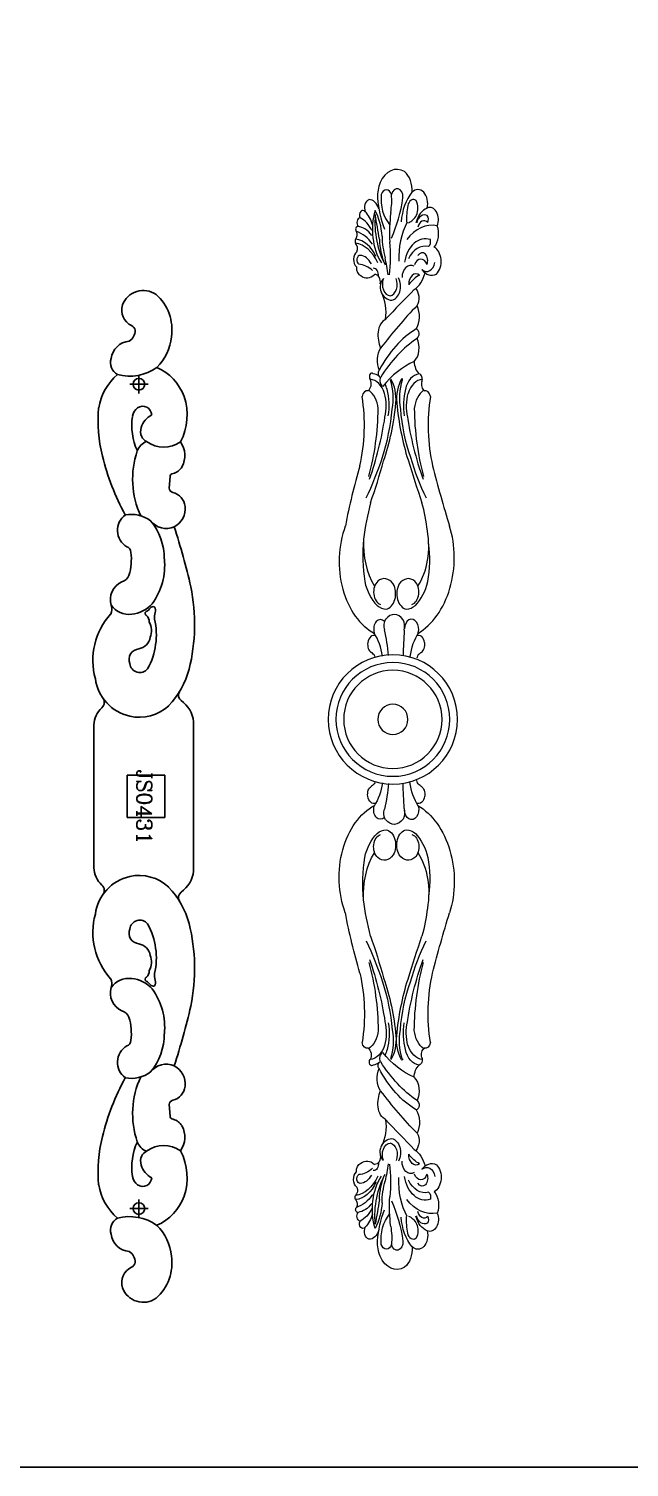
# Model space of a CAD drawing. Extents: x -159357 to -158161, y -75715 to -75088.
# Drawn here: x -158841.3 to -158725.2, y -75715.5 to -75437.3 of the extents above; entities that cross this region are included whole.
import ezdxf

# ---------------------------------------------------------------- set-up
doc = ezdxf.new("R2010")
doc.units = 0
doc.header["$LTSCALE"] = 2
doc.header["$MEASUREMENT"] = 0
doc.layers.get('0').update_dxf_attribs({"linetype": 'CONTINUOUS'})
doc.layers.add('标注', color=7, linetype='CONTINUOUS', lineweight=25)
doc.layers.add('繪圖層', color=7, linetype='CONTINUOUS')
doc.styles.add('TXL', font='romanc.shx', dxfattribs={"bigfont": 'hztxt'})

# ---------------------------------------------------------------- blocks, each defined once
blk = doc.blocks.new('A$C23801F15')
at = {"layer": '繪圖層', "lineweight": 0}
for radius in [12.5, 11, 9.5, 2.92]:
    blk.add_circle((12.5, 106.36), radius, dxfattribs=at)
for centre, major_axis, ratio, start_param, end_param in [((13.26, 207.39), (0, 5.34), 0.709677, -0.404997, 1.022674), ((13.3, 208.74), (0, 4.11), 0.709677, 4.608596, 5.76039), ((13.85, 207.26), (0, 6.13), 0.709677, 1.074391, 1.579803), ((11.25, 207.26), (0, 1.53), 0.709677, -1.154228, 1.157205), ((13.32, 207.43), (0, 1.58), 0.709677, 4.599435, 7.565928), ((17.32, 206.13), (0, 2.7), 0.709677, 4.377533, 6.91173), ((8.12, 205.34), (0, 1.57), 0.709677, 0.227437, 2.099013), ((7.95, 204.11), (0, 2.77), 0.709677, -1.216712, 0.043592), ((22.08, 209.52), (0, 17.87), 0.709677, 1.701038, 2.055549), ((14.69, 206.96), (0, 6.3), 0.709677, 1.425548, 2.461851), ((5.13, 206.77), (0, 10.08), 0.709677, 4.475882, 4.822016), ((-0.88, 211.38), (0, 21.97), 0.709677, 4.138397, 4.523269), ((20.18, 201.83), (0, 8.58), 0.709677, 0.714288, 1.479555), ((16.46, 205.38), (0, 1.53), 0.709677, -0.534287, 1.351178), ((15.4, 205.21), (0, 2.72), 0.709677, 4.198929, 5.289861), ((6.25, 202.4), (0, 0.984), 0.709677, 0.134756, 2.378138), ((6.7, 203.89), (0, 0.922), 0.709677, -0.772388, 2.166666), ((4.55, 197.06), (0, 6.71), 0.709677, -0.958972, -0.344605), ((4.6, 199.64), (0, 6.09), 0.709677, -1.171114, -0.633819), ((15.31, 201.05), (0, 9.54), 0.709677, 1.167438, 2.303008), ((18.5, 202.43), (0, 13.34), 0.709677, 1.454645, 2.229367), ((3.76, 199.16), (0, 9.38), 0.709677, -1.500581, -0.925718), ((-78.08, 172.05), (0, 126.91), 0.709677, -1.355065, -1.31646), ((29, 200.49), (0, 24.16), 0.709677, 1.407661, 1.645443), ((22.31, 202.94), (0, 10.12), 0.709677, 1.293565, 1.61464), ((14.74, 206.44), (0, 4.18), 0.709677, 3.398316, 4.051658), ((19.98, 200.87), (0, 4.53), 0.709677, 0.266521, 1.226845), ((18.59, 201.75), (0, 2.18), 0.709677, -0.372053, 1.282897), ((19.65, 203.03), (0, 2.34), 0.709677, 4.176466, 6.60437), ((18.7, 203.07), (0, 0.953), 0.709677, 4.059905, 5.554623), ((5.69, 201.15), (0, 0.546), 0.709677, -0.188703, 2.43629), ((4.84, 200.08), (0, 1.07), 0.709677, 3.780499, 5.374589), ((4.05, 192.16), (0, 8.8), 0.709677, -0.808371, -0.225229), ((5.31, 195.34), (0, 6.38), 0.709677, -0.75728, -0.101257), ((21.59, 195.7), (0, 11.2), 0.709677, 0.917825, 1.63564), ((20.11, 191.8), (0, 10.13), 0.709677, -0.13496, 0.754931), ((18.53, 201.07), (0, 1.73), 0.709677, -0.609534, 1.297196), ((18.94, 200.3), (0, 3.39), 0.709677, 3.836519, 5.182489), ((5.89, 198.76), (0, 0.956), 0.709677, 1.070199, 1.911974), ((4.76, 190.52), (0, 7.95), 0.709677, -1.021817, -0.087526), ((4.81, 197.4), (0, 1.21), 0.709677, 4.195413, 5.745299), ((4.95, 192.15), (0, 7.08), 0.709677, -1.016498, -0.069517), ((16.95, 199.59), (0, 9.94), 0.709677, 1.609233, 2.121346), ((19.96, 200.34), (0, 13.48), 0.709677, 1.609773, 1.927952), ((-3.23, 195.75), (0, 21.53), 0.709677, 4.552973, 4.849334), ((18.79, 193.45), (0, 5.86), 0.709677, -0.235678, 1.34502), ((18.74, 192.42), (0, 5.46), 0.709677, -0.174386, 0.979112), ((19.04, 198.75), (0, 1.08), 0.709677, 3.638617, 5.086837), ((19.72, 194.92), (0, 2.98), 0.709677, 3.749523, 5.918046), ((6.09, 195.3), (0, 1.67), 0.709677, 0.466703, 2.599312), ((6.18, 195.21), (0, 0.897), 0.709677, -0.039451, 2.714372), ((6.04, 192.08), (0, 4.03), 0.709677, -0.936535, -0.055669), ((-9.83, 186.5), (0, 30.74), 0.709677, -1.380209, -1.269157), ((17.89, 193.58), (0, 1.82), 0.709677, -1.151956, 1.168864), ((18.17, 195.11), (0, 1.5), 0.709677, 4.161458, 7.163646), ((19.01, 195.38), (0, 2.39), 0.709677, 2.586479, 4.438459), ((6.53, 193.64), (0, 1.5), 0.709677, 1.415474, 2.909716), ((5.64, 186.9), (0, 7.5), 0.709677, -0.586123, -0.050626), ((7.5, 195.33), (0, 3.58), 0.709677, 2.644995, 3.752914), ((8.78, 192.27), (0, 1.34), 0.709677, 4.58009, 6.351536), ((9.03, 190.92), (0, 1.48), 0.709677, 4.495536, 6.345891), ((15.95, 191.81), (0, 2.37), 0.709677, -0.401409, 1.578163), ((17.01, 190.49), (0, 2.04), 0.709677, -0.474857, 1.596602), ((19.93, 183.94), (0, 8.95), 0.709677, 0.36394, 0.757805), ((14.81, 194.82), (0, 5.91), 0.709677, 3.591991, 4.346472), ((20.01, 196.01), (0, 3.76), 0.709677, 2.354609, 3.4919), ((11.51, 189.96), (0, 2.05), 0.709677, 0.619741, 2.032483), ((12.07, 190.53), (0, 2.26), 0.709677, 1.064837, 3.076063), ((164.73, -101.81), (0, 358.34), 0.709677, 0.621584, 0.648697), ((11.76, 190.49), (0, 2.24), 0.709677, 3.269708, 5.243287), ((12.04, 190.13), (0, 2.73), 0.709677, 3.275842, 5.349067), ((15.9, 187.9), (0, 2.34), 0.709677, 4.017067, 5.609989), ((66.08, 93.21), (0, 115.9), 0.709677, 0.636737, 0.747938), ((12.32, 190.94), (0, 3.53), 0.709677, 2.138524, 3.132579), ((6.68, 185.07), (0, 6.36), 0.709677, 4.501306, 5.360089), ((15.03, 184.28), (0, 3.68), 0.709677, 3.998156, 5.323455), ((11.75, 180.84), (0, 3.01), 0.709677, 0.285735, 1.421686), ((12.99, 180.74), (0, 4.76), 0.709677, 1.454173, 2.13838), ((23.89, 159.28), (0, 24.58), 0.709677, 0.405463, 0.935341), ((16.89, 180.93), (0, 0.957), 0.709677, 3.564206, 6.105045), ((11.85, 175.78), (0, 3.4), 0.709677, 0.788975, 2.165167), ((26.97, 151.53), (0, 31.69), 0.709677, 0.450778, 0.845305), ((15.27, 178.22), (0, 3.25), 0.709677, 3.761892, 5.314342), ((21.95, 152.13), (0, 24.62), 0.709677, 0.310579, 0.712149), ((18.71, 175.7), (0, 2.96), 0.709677, 1.613976, 2.577755), ((8.44, 172.64), (0, 0.686), 0.709677, -0.617075, 2.393066), ((8.46, 168.92), (0, 4.29), 0.709677, -0.447582, -0.08509), ((10.2, 173.28), (0, 0.77), 0.709677, 0.695488, 2.997507), ((10.89, 171.9), (0, 1.25), 0.709677, 1.018273, 2.718467), ((17.84, 168.92), (0, 4.29), 0.709677, 0.08509, 1.269356), ((17.42, 172.14), (0, 1.08), 0.709677, 4.298738, 6.064706), ((7.57, 168.48), (0, 1.48), 0.709677, -0.163994, 1.327109), ((7.26, 171.26), (0, 1.48), 0.709677, 3.59682, 5.340438), ((6.31, 165.78), (0, 4.77), 0.709677, -1.420218, -0.472422), ((7.87, 167.49), (0, 4.66), 0.709677, -1.145519, -0.072448), ((8.46, 168.92), (0, 4.29), 0.709677, -1.269356, -0.980849), ((5.48, 167.08), (0, 8.87), 0.709677, 4.480903, 5.070989), ((6.57, 168.49), (0, 8.43), 0.709677, 4.460556, 5.138337), ((8.8, 168.31), (0, 6.07), 0.709677, 4.587071, 5.404538), ((17.51, 168.31), (0, 6.07), 0.709677, 0.878647, 1.696114), ((19.74, 168.49), (0, 8.43), 0.709677, 1.144848, 1.822629), ((14.26, 172.1), (0, 0.13), 0.709677, 3.488458, 7.097369), ((20.83, 167.08), (0, 8.87), 0.709677, 1.212196, 1.802282), ((18.44, 167.49), (0, 4.66), 0.709677, 0.072448, 1.145519), ((19.99, 165.78), (0, 4.77), 0.709677, 0.472422, 1.420218), ((18.95, 171.13), (0, 1.3), 0.709677, 1.109986, 2.739088), ((18.73, 168.48), (0, 1.48), 0.709677, -1.327109, 0.163994), ((-11.02, 163.2), (0, 25.39), 0.709677, 4.400303, 4.936153), ((-12.06, 172.01), (0, 35.69), 0.709677, 4.258177, 4.587394), ((6.35, 166.93), (0, 6.85), 0.709677, 4.39907, 5.082786), ((42.47, 173.21), (0, 41.58), 0.709677, 1.707255, 1.982701), ((19.95, 166.93), (0, 6.85), 0.709677, 1.2004, 1.884115), ((37.33, 163.2), (0, 25.39), 0.709677, 1.347033, 1.882882), ((-17.1, 166.97), (0, 37.71), 0.709677, 4.34313, 4.699739), ((-24.28, 175.56), (0, 50.83), 0.709677, 4.248336, 4.499418), ((-10.2, 170.31), (0, 32.03), 0.709677, 4.286517, 4.589859), ((32.71, 169.23), (0, 26.59), 0.709677, 1.67769, 2.045488), ((51.81, 176.29), (0, 52.7), 0.709677, 1.7827, 2.032547), ((43.4, 166.97), (0, 37.71), 0.709677, 1.583446, 1.940055), ((-27.61, 181.96), (0, 59.18), 0.709677, 4.12579, 4.278447), ((-57.87, 193.85), (0, 103.64), 0.709677, 4.2569, 4.342158), ((287.45, 326.49), (0, 419.28), 0.709677, 1.988073, 2.009867), ((42.81, 172.4), (0, 40.87), 0.709677, 1.955052, 2.174382), ((67.5, 119.51), (0, 93.63), 0.709677, 1.177337, 1.309), ((270.86, 219.39), (-182.94, 182.94), 1, 1.035303, 1.082128), ((42.28, 131.17), (0, 50.99), 0.709677, 1.22913, 1.372403), ((1.81, 139.09), (0, 24.75), 0.709677, -1.418829, -1.191398), ((12.64, 136.89), (0, 14.83), 0.709677, 1.089863, 2.784945), ((13.66, 136.89), (1.11, 15.07), 0.707203, 3.594812, 5.235984), ((11.07, 139.9), (0, 11.79), 0.709677, 3.990198, 4.963962), ((23.28, 138.19), (0, 23.41), 0.709677, 1.441158, 1.79295), ((15.99, 140.48), (0, 12.97), 0.709677, 1.513552, 2.266724), ((7.58, 137.33), (0, 16.97), 0.709677, 4.456641, 4.896333), ((10.84, 130.23), (0, 3.36), 0.709677, -0.800711, 0.562054), ((15.46, 130.23), (0, 3.36), 0.709677, -0.562054, 0.800711), ((13.14, 135.74), (0, 8.98), 0.709677, 1.877187, 2.522999), ((10.53, 131), (0, 2.47), 0.709677, 0.575333, 2.900478), ((10.92, 130.66), (0, 2.99), 0.709677, 3.268213, 5.403286), ((15.38, 130.66), (0, 2.99), 0.709677, 0.879899, 3.014973), ((15.78, 131), (0, 2.47), 0.709677, 3.382708, 5.707853), ((13.16, 135.74), (0, 8.98), 0.709677, 3.760186, 4.405998), ((11.19, 132.18), (0, 4.48), 0.709677, 2.563354, 3.141593), ((15.12, 132.18), (0, 4.48), 0.709677, 3.141593, 3.719831), ((10.1, 123.84), (0, 1.84), 0.709677, -0.657149, 1.969966), ((11.97, 124.53), (0, 1.72), 0.709677, 0.783556, 2.066788), ((12.76, 123.23), (0, 3.43), 0.709677, -0.798452, 0.743893), ((13.19, 124.35), (0, 2.24), 0.709677, 4.374974, 5.314507), ((16.12, 123.81), (0, 1.94), 0.709677, 4.351718, 7.810864), ((8.84, 120.93), (0, 1.69), 0.709677, -0.322813, 1.393481), ((3.33, 116.35), (0, 10.35), 0.709677, -1.349849, -0.857676), ((-7.04, 115.56), (0, 26.55), 0.709677, -1.450294, -1.258786), ((86.97, 114.73), (0, 102.23), 0.709677, 1.483823, 1.531882), ((22.88, 116.4), (0, 10.22), 0.709677, 0.853762, 1.362966), ((17.46, 120.93), (0, 1.69), 0.709677, -1.393481, 0.322813), ((8.78, 120.82), (0, 1.63), 0.709677, 1.316771, 2.775078), ((17.53, 120.82), (0, 1.63), 0.709677, 3.508108, 4.966414), ((7.36, 116.33), (0, 3.29), 0.709677, -0.796083, -0.445198), ((3.51, 115.3), (0, 8.46), 0.709677, -1.203563, -1.166158), ((23.4, 115.19), (0, 9.29), 0.709677, 1.190801, 1.242721), ((18.94, 116.33), (0, 3.29), 0.709677, 0.445198, 0.796083)]:
    blk.add_ellipse(centre, major_axis=major_axis, ratio=ratio, start_param=start_param, end_param=end_param, dxfattribs=at)
at = {"layer": '繪圖層', "lineweight": 0, "extrusion": (0, 0, -1)}
for centre, major_axis, ratio, start_param, end_param in [((8.78, 91.91), (0, -1.63), 0.709677, 1.316771, 2.775078), ((7.36, 96.4), (0, -3.29), 0.709677, -0.796083, -0.445198), ((3.33, 96.38), (0, -10.35), 0.709677, -1.349849, -0.857676), ((3.51, 97.43), (0, -8.46), 0.709677, -1.203563, -1.166158), ((-7.04, 97.17), (0, -26.55), 0.709677, -1.450294, -1.258786), ((86.97, 98), (0, -102.23), 0.709677, 1.483823, 1.531882), ((22.88, 96.33), (0, -10.22), 0.709677, 0.853762, 1.362966), ((23.4, 97.54), (0, -9.29), 0.709677, 1.190801, 1.242721), ((18.94, 96.4), (0, -3.29), 0.709677, 0.445198, 0.796083), ((17.53, 91.91), (0, -1.63), 0.709677, 3.508108, 4.966414), ((12.64, 75.84), (0, -14.83), 0.709677, 1.089863, 2.784945), ((8.84, 91.8), (0, -1.69), 0.709677, -0.322813, 1.393481), ((10.1, 88.89), (0, -1.84), 0.709677, -0.657149, 1.969966), ((11.97, 88.2), (0, -1.72), 0.709677, 0.783556, 2.066788), ((13.19, 88.38), (0, -2.24), 0.709677, 4.374974, 5.314507), ((16.12, 88.92), (0, -1.94), 0.709677, 4.351718, 7.810864), ((17.46, 91.8), (0, -1.69), 0.709677, -1.393481, 0.322813), ((13.66, 75.84), (1.11, -15.07), 0.707203, 3.594812, 5.235984), ((12.76, 89.5), (0, -3.43), 0.709677, -0.798452, 0.743893), ((13.14, 76.99), (0, -8.98), 0.709677, 1.877187, 2.522999), ((10.53, 81.73), (0, -2.47), 0.709677, 0.575333, 2.900478), ((11.19, 80.55), (0, -4.48), 0.709677, 2.563354, 3.141593), ((10.92, 82.06), (0, -2.99), 0.709677, 3.268213, 5.403286), ((15.38, 82.06), (0, -2.99), 0.709677, 0.879899, 3.014973), ((15.12, 80.55), (0, -4.48), 0.709677, 3.141593, 3.719831), ((15.78, 81.73), (0, -2.47), 0.709677, 3.382708, 5.707853), ((13.16, 76.99), (0, -8.98), 0.709677, 3.760186, 4.405998), ((23.28, 74.54), (0, -23.41), 0.709677, 1.441158, 1.79295), ((15.99, 72.25), (0, -12.97), 0.709677, 1.513552, 2.266724), ((10.84, 82.5), (0, -3.36), 0.709677, -0.800711, 0.562054), ((15.46, 82.5), (0, -3.36), 0.709677, -0.562054, 0.800711), ((11.07, 72.83), (0, -11.79), 0.709677, 3.990198, 4.963962), ((7.58, 75.4), (0, -16.97), 0.709677, 4.456641, 4.896333), ((42.28, 81.56), (0, -50.99), 0.709677, 1.22913, 1.372403), ((1.81, 73.64), (0, -24.75), 0.709677, -1.418829, -1.191398), ((67.5, 93.22), (0, -93.63), 0.709677, 1.177337, 1.309), ((270.86, -6.66), (-182.94, -182.94), 1, 1.035303, 1.082128), ((-57.87, 18.88), (0, -103.64), 0.709677, 4.2569, 4.342158), ((287.45, -113.76), (0, -419.28), 0.709677, 1.988073, 2.009867), ((-27.61, 30.77), (0, -59.18), 0.709677, 4.12579, 4.278447), ((42.81, 40.33), (0, -40.87), 0.709677, 1.955052, 2.174382), ((-17.1, 45.76), (0, -37.71), 0.709677, 4.34313, 4.699739), ((-24.28, 37.17), (0, -50.83), 0.709677, 4.248336, 4.499418), ((51.81, 36.44), (0, -52.7), 0.709677, 1.7827, 2.032547), ((43.4, 45.76), (0, -37.71), 0.709677, 1.583446, 1.940055), ((-11.02, 49.53), (0, -25.39), 0.709677, 4.400303, 4.936153), ((-10.2, 42.42), (0, -32.03), 0.709677, 4.286517, 4.589859), ((-12.06, 40.72), (0, -35.69), 0.709677, 4.258177, 4.587394), ((42.47, 39.52), (0, -41.58), 0.709677, 1.707255, 1.982701), ((32.71, 43.5), (0, -26.59), 0.709677, 1.67769, 2.045488), ((37.33, 49.53), (0, -25.39), 0.709677, 1.347033, 1.882882), ((6.35, 45.8), (0, -6.85), 0.709677, 4.39907, 5.082786), ((5.48, 45.64), (0, -8.87), 0.709677, 4.480903, 5.070989), ((20.83, 45.64), (0, -8.87), 0.709677, 1.212196, 1.802282), ((19.95, 45.8), (0, -6.85), 0.709677, 1.2004, 1.884115), ((6.31, 46.95), (0, -4.77), 0.709677, -1.420218, -0.472422), ((6.57, 44.24), (0, -8.43), 0.709677, 4.460556, 5.138337), ((8.8, 44.41), (0, -6.07), 0.709677, 4.587071, 5.404538), ((17.51, 44.41), (0, -6.07), 0.709677, 0.878647, 1.696114), ((19.74, 44.24), (0, -8.43), 0.709677, 1.144848, 1.822629), ((19.99, 46.95), (0, -4.77), 0.709677, 0.472422, 1.420218), ((7.57, 44.25), (0, -1.48), 0.709677, -0.163994, 1.327109), ((7.26, 41.47), (0, -1.48), 0.709677, 3.59682, 5.340438), ((7.87, 45.24), (0, -4.66), 0.709677, -1.145519, -0.072448), ((10.89, 40.83), (0, -1.25), 0.709677, 1.018273, 2.718467), ((21.95, 60.6), (0, -24.62), 0.709677, 0.310579, 0.712149), ((8.46, 43.81), (0, -4.29), 0.709677, -1.269356, -0.980849), ((17.84, 43.81), (0, -4.29), 0.709677, 0.08509, 1.269356), ((18.44, 45.24), (0, -4.66), 0.709677, 0.072448, 1.145519), ((18.95, 41.6), (0, -1.3), 0.709677, 1.109986, 2.739088), ((18.73, 44.25), (0, -1.48), 0.709677, -1.327109, 0.163994), ((8.44, 40.09), (0, -0.686), 0.709677, -0.617075, 2.393066), ((8.46, 43.81), (0, -4.29), 0.709677, -0.447582, -0.08509), ((10.2, 39.45), (0, -0.77), 0.709677, 0.695488, 2.997507), ((26.97, 61.2), (0, -31.69), 0.709677, 0.450778, 0.845305), ((14.26, 40.63), (0, -0.13), 0.709677, 3.488458, 7.097369), ((18.71, 37.03), (0, -2.96), 0.709677, 1.613976, 2.577755), ((17.42, 40.59), (0, -1.08), 0.709677, 4.298738, 6.064706), ((11.85, 36.95), (0, -3.4), 0.709677, 0.788975, 2.165167), ((23.89, 53.45), (0, -24.58), 0.709677, 0.405463, 0.935341), ((15.27, 34.51), (0, -3.25), 0.709677, 3.761892, 5.314342), ((12.99, 31.99), (0, -4.76), 0.709677, 1.454173, 2.13838), ((66.08, 119.52), (0, -115.9), 0.709677, 0.636737, 0.747938), ((11.75, 31.89), (0, -3.01), 0.709677, 0.285735, 1.421686), ((16.89, 31.8), (0, -0.957), 0.709677, 3.564206, 6.105045), ((15.03, 28.45), (0, -3.68), 0.709677, 3.998156, 5.323455), ((6.68, 27.66), (0, -6.36), 0.709677, 4.501306, 5.360089), ((164.73, 314.54), (0, -358.34), 0.709677, 0.621584, 0.648697), ((12.32, 21.78), (0, -3.53), 0.709677, 2.138524, 3.132579), ((12.04, 22.6), (0, -2.73), 0.709677, 3.275842, 5.349067), ((15.9, 24.83), (0, -2.34), 0.709677, 4.017067, 5.609989), ((11.51, 22.77), (0, -2.05), 0.709677, 0.619741, 2.032483), ((12.07, 22.2), (0, -2.26), 0.709677, 1.064837, 3.076063), ((11.76, 22.24), (0, -2.24), 0.709677, 3.269708, 5.243287), ((17.01, 22.24), (0, -2.04), 0.709677, -0.474857, 1.596602), ((19.93, 28.79), (0, -8.95), 0.709677, 0.36394, 0.757805), ((14.81, 17.91), (0, -5.91), 0.709677, 3.591991, 4.346472), ((6.53, 19.09), (0, -1.5), 0.709677, 1.415474, 2.909716), ((5.64, 25.83), (0, -7.5), 0.709677, -0.586123, -0.050626), ((7.5, 17.39), (0, -3.58), 0.709677, 2.644995, 3.752914), ((8.78, 20.46), (0, -1.34), 0.709677, 4.58009, 6.351536), ((9.03, 21.81), (0, -1.48), 0.709677, 4.495536, 6.345891), ((-9.83, 26.23), (0, -30.74), 0.709677, -1.380209, -1.269157), ((-3.23, 16.98), (0, -21.53), 0.709677, 4.552973, 4.849334), ((15.95, 20.92), (0, -2.37), 0.709677, -0.401409, 1.578163), ((20.01, 16.72), (0, -3.76), 0.709677, 2.354609, 3.4919), ((19.01, 17.35), (0, -2.39), 0.709677, 2.586479, 4.438459), ((19.72, 17.81), (0, -2.98), 0.709677, 3.749523, 5.918046), ((6.09, 17.43), (0, -1.67), 0.709677, 0.466703, 2.599312), ((4.76, 22.21), (0, -7.95), 0.709677, -1.021817, -0.087526), ((4.95, 20.58), (0, -7.08), 0.709677, -1.016498, -0.069517), ((6.18, 17.52), (0, -0.897), 0.709677, -0.039451, 2.714372), ((6.04, 20.65), (0, -4.03), 0.709677, -0.936535, -0.055669), ((15.31, 11.68), (0, -9.54), 0.709677, 1.167438, 2.303008), ((18.5, 10.3), (0, -13.34), 0.709677, 1.454645, 2.229367), ((16.95, 13.13), (0, -9.94), 0.709677, 1.609233, 2.121346), ((19.96, 12.39), (0, -13.48), 0.709677, 1.609773, 1.927952), ((21.59, 17.03), (0, -11.2), 0.709677, 0.917825, 1.63564), ((18.79, 19.28), (0, -5.86), 0.709677, -0.235678, 1.34502), ((18.74, 20.31), (0, -5.46), 0.709677, -0.174386, 0.979112), ((17.89, 19.15), (0, -1.82), 0.709677, -1.151956, 1.168864), ((18.17, 17.62), (0, -1.5), 0.709677, 4.161458, 7.163646), ((5.89, 13.97), (0, -0.956), 0.709677, 1.070199, 1.911974), ((4.81, 15.33), (0, -1.21), 0.709677, 4.195413, 5.745299), ((4.05, 20.57), (0, -8.8), 0.709677, -0.808371, -0.225229), ((29, 12.24), (0, -24.16), 0.709677, 1.407661, 1.645443), ((19.04, 13.98), (0, -1.08), 0.709677, 3.638617, 5.086837), ((18.94, 12.43), (0, -3.39), 0.709677, 3.836519, 5.182489), ((5.69, 11.58), (0, -0.546), 0.709677, -0.188703, 2.43629), ((4.84, 12.65), (0, -1.07), 0.709677, 3.780499, 5.374589), ((5.31, 17.39), (0, -6.38), 0.709677, -0.75728, -0.101257), ((4.55, 15.67), (0, -6.71), 0.709677, -0.958972, -0.344605), ((3.76, 13.57), (0, -9.38), 0.709677, -1.500581, -0.925718), ((-78.08, 40.68), (0, -126.91), 0.709677, -1.355065, -1.31646), ((22.08, 3.21), (0, -17.87), 0.709677, 1.701038, 2.055549), ((-0.88, 1.35), (0, -21.97), 0.709677, 4.138397, 4.523269), ((20.11, 20.93), (0, -10.13), 0.709677, -0.13496, 0.754931), ((18.53, 11.66), (0, -1.73), 0.709677, -0.609534, 1.297196), ((6.25, 10.33), (0, -0.984), 0.709677, 0.134756, 2.378138), ((6.7, 8.84), (0, -0.922), 0.709677, -0.772388, 2.166666), ((4.6, 13.08), (0, -6.09), 0.709677, -1.171114, -0.633819), ((14.69, 5.77), (0, -6.3), 0.709677, 1.425548, 2.461851), ((20.18, 10.9), (0, -8.58), 0.709677, 0.714288, 1.479555), ((22.31, 9.78), (0, -10.12), 0.709677, 1.293565, 1.61464), ((14.74, 6.29), (0, -4.18), 0.709677, 3.398316, 4.051658), ((19.98, 11.86), (0, -4.53), 0.709677, 0.266521, 1.226845), ((15.4, 7.52), (0, -2.72), 0.709677, 4.198929, 5.289861), ((18.59, 10.98), (0, -2.18), 0.709677, -0.372053, 1.282897), ((19.65, 9.7), (0, -2.34), 0.709677, 4.176466, 6.60437), ((18.7, 9.66), (0, -0.953), 0.709677, 4.059905, 5.554623), ((8.12, 7.39), (0, -1.57), 0.709677, 0.227437, 2.099013), ((7.95, 8.62), (0, -2.77), 0.709677, -1.216712, 0.043592), ((5.13, 5.95), (0, -10.08), 0.709677, 4.475882, 4.822016), ((16.46, 7.35), (0, -1.53), 0.709677, -0.534287, 1.351178), ((17.32, 6.6), (0, -2.7), 0.709677, 4.377533, 6.91173), ((13.85, 5.47), (0, -6.13), 0.709677, 1.074391, 1.579803), ((11.25, 5.47), (0, -1.53), 0.709677, -1.154228, 1.157205), ((13.32, 5.3), (0, -1.58), 0.709677, 4.599435, 7.565928), ((13.3, 3.99), (0, -4.11), 0.709677, 4.608596, 5.76039), ((13.26, 5.34), (0, -5.34), 0.709677, -0.404997, 1.022674)]:
    blk.add_ellipse(centre, major_axis=major_axis, ratio=ratio, start_param=start_param, end_param=end_param, dxfattribs=at)
blk = doc.blocks.new('A$C26AF36FA')
at = {"color": 0}
for p, q in [((118.07, 27.53, -414.34), (138.51, 27.53, -414.34)), ((158.94, 27.53, -414.34), (138.51, 27.53, -414.34)), ((50.97, 21.1, -414.34), (54.11, 20.88, -414.34)), ((132.71, 19.71, -414.34), (132.71, 9.37, -414.34)), ((132.71, 19.71, -414.34), (138.51, 19.71, -414.34)), ((144.31, 19.71, -414.34), (138.51, 19.71, -414.34)), ((144.31, 19.71, -414.34), (144.31, 9.37, -414.34)), ((226.05, 21.1, -414.34), (222.9, 20.88, -414.34)), ((132.71, 9.37, -414.34), (138.51, 9.37, -414.34)), ((144.31, 9.37, -414.34), (138.51, 9.37, -414.34)), ((118.93, 0.22, -414.34), (138.51, 0.22, -414.34)), ((158.08, 0.22, -414.34), (138.51, 0.22, -414.34))]:
    blk.add_line(p, q, dxfattribs=at)
at = {"color": 1}
for p, q in [((23.16, 12.58, -414.34), (28.16, 12.58, -414.34)), ((25.66, 10.08, -414.34), (25.66, 15.08, -414.34)), ((248.86, 12.58, -414.34), (253.86, 12.58, -414.34)), ((251.36, 10.08, -414.34), (251.36, 15.08, -414.34))]:
    blk.add_line(p, q, dxfattribs=at)
at = {"color": 0}
for centre in [(25.66, 12.58, -414.34), (251.36, 12.58, -414.34)]:
    blk.add_circle(centre, 1.6, dxfattribs=at)
for centre, radius, start, end in [((91.31, -24.93, -414.34), 52.75, 76.4125, 101.1522), ((185.71, -24.93, -414.34), 52.75, 78.8478, 103.5875), ((33.68, 11.96, -414.34), 13.78, 109.58, 156.327), ((34.13, 9.98, -414.34), 15.81, 62.4406, 108.7357), ((34.95, 19.4, -414.34), 7.95, 323.6098, 35.2671), ((45.18, 18.68, -414.34), 6.49, 61.4581, 125.1546), ((46.08, 20.85, -414.34), 4.17, 15.2564, 58.0129), ((59.55, 20.9, -414.34), 4.34, 95.5401, 167.3237), ((59.79, 19.73, -414.34), 5.54, 27.1298, 96.8705), ((123.66, -157.56, -414.34), 189.22, 102.996, 108.1487), ((97.43, 3.49, -414.34), 23.69, 46.6742, 74.6488), ((110.8, 25.35, -414.34), 1.93, 240.3143, 320.8385), ((118.71, 19.84, -414.34), 7.71, 94.7366, 146.2494), ((158.31, 19.84, -414.34), 7.71, 33.7506, 85.2634), ((179.59, 3.49, -414.34), 23.69, 105.3512, 133.3258), ((166.22, 25.35, -414.34), 1.93, 219.1615, 299.6857), ((153.36, -157.56, -414.34), 189.22, 71.8513, 77.004), ((217.23, 19.73, -414.34), 5.54, 83.1295, 152.8702), ((217.47, 20.9, -414.34), 4.34, 12.6763, 84.4599), ((230.94, 20.85, -414.34), 4.17, 121.9871, 164.7436), ((231.83, 18.68, -414.34), 6.49, 54.8454, 118.5419), ((242.06, 19.4, -414.34), 7.95, 144.7329, 216.3902), ((242.88, 9.98, -414.34), 15.81, 71.2643, 117.5594), ((243.34, 11.96, -414.34), 13.78, 23.673, 70.42), ((10.79, 8.59, -414.34), 13.05, 81.8209, 138.1039), ((11.47, 8.2, -414.34), 13.35, 44.1285, 84.9131), ((51.03, 22.03, -414.34), 0.932, 185.4663, 266.0911), ((54.03, 22.2, -414.34), 1.33, 273.7519, 344.7677), ((59.69, 20.09, -414.34), 5.48, 308.0467, 23.2488), ((104.8, 12.61, -414.34), 12.04, 347.8662, 42.4448), ((172.21, 12.61, -414.34), 12.04, 137.5552, 192.1338), ((217.33, 20.09, -414.34), 5.48, 156.7512, 231.9533), ((222.99, 22.2, -414.34), 1.33, 195.2323, 266.2481), ((225.98, 22.03, -414.34), 0.932, 273.9089, 354.5337), ((265.55, 8.2, -414.34), 13.35, 95.0869, 135.8715), ((266.22, 8.59, -414.34), 13.05, 41.8961, 98.1791), ((6.1, 13.8, -414.34), 6.11, 145.0964, 249.4191), ((10.59, 10.01, -414.34), 12.86, 345.2861, 35.5986), ((34.21, 13.61, -414.34), 2.5, 93.0224, 213.8014), ((39.23, 18.75, -414.34), 5.79, 207.0843, 252.6349), ((70.2, 10.45, -414.34), 8.91, 143.2366, 190.2064), ((73.49, 3.2, -414.34), 16.34, 89.9544, 129.6755), ((75.32, 1.85, -414.34), 17.79, 53.8982, 95.8592), ((80.13, 9.86, -414.34), 8.52, 5.0998, 48.3185), ((87.53, 16.49, -414.34), 0.979, 164.7623, 228.1891), ((87.6, 15.67, -414.34), 1.48, 66.4317, 133.4164), ((85.32, 13.33, -414.34), 2.89, 25.2288, 57.4519), ((89.43, 20.84, -414.34), 4.01, 251.9822, 277.7466), ((94.28, -2.05, -414.34), 19.41, 61.3278, 102.8341), ((93.14, 10.93, -414.34), 5.09, 69.2059, 117.6001), ((182.74, -2.05, -414.34), 19.41, 77.1659, 118.6722), ((183.87, 10.93, -414.34), 5.09, 62.3999, 110.7941), ((187.59, 20.84, -414.34), 4.01, 262.2534, 288.0178), ((196.88, 9.86, -414.34), 8.52, 131.6815, 174.9002), ((189.42, 15.67, -414.34), 1.48, 46.5836, 113.5683), ((191.7, 13.33, -414.34), 2.89, 122.5481, 154.7712), ((189.49, 16.49, -414.34), 0.979, 311.8109, 15.2377), ((201.69, 1.85, -414.34), 17.79, 84.1408, 126.1018), ((203.52, 3.2, -414.34), 16.34, 50.3245, 90.0456), ((206.82, 10.45, -414.34), 8.91, 349.7936, 36.7634), ((237.78, 18.75, -414.34), 5.79, 287.3651, 332.9157), ((242.81, 13.61, -414.34), 2.5, 326.1986, 86.9776), ((266.42, 10.01, -414.34), 12.86, 144.4014, 194.7139), ((270.92, 13.8, -414.34), 6.11, 290.5809, 34.9036), ((35.18, 14.66, -414.34), 3.91, 218.6577, 259.2891), ((36.91, 27.63, -414.34), 16.99, 261.6982, 294.4024), ((38.6, 16.86, -414.34), 3.8, 253.2318, 292.5976), ((38.78, 15.89, -414.34), 2.85, 296.8617, 334.8637), ((45.23, 16.06, -414.34), 4.11, 199.6109, 251.5592), ((51.64, 34.47, -414.34), 23.61, 250.9396, 295.2337), ((88.44, 14.87, -414.34), 0.601, 211.6385, 335.7616), ((90.62, 13.41, -414.34), 2.03, 85.3795, 143.3818), ((94.33, 11.88, -414.34), 3.86, 10.1998, 80.7099), ((101.05, 12.82, -414.34), 2.94, 184.9981, 292.2077), ((101.86, 12.84, -414.34), 2.75, 276.4267, 50.985), ((175.16, 12.84, -414.34), 2.75, 129.015, 263.5733), ((175.96, 12.82, -414.34), 2.94, 247.7923, 355.0019), ((182.69, 11.88, -414.34), 3.86, 99.2901, 169.8002), ((186.39, 13.41, -414.34), 2.03, 36.6182, 94.6205), ((188.57, 14.87, -414.34), 0.601, 204.2384, 328.3615), ((225.38, 34.47, -414.34), 23.61, 244.7663, 289.0604), ((231.79, 16.06, -414.34), 4.11, 288.4408, 340.3891), ((240.11, 27.63, -414.34), 16.99, 245.5976, 278.3018), ((238.24, 15.89, -414.34), 2.85, 205.1363, 243.1383), ((238.41, 16.86, -414.34), 3.8, 247.4024, 286.7682), ((241.83, 14.66, -414.34), 3.91, 280.7109, 321.3423), ((5.33, 12.65, -414.34), 4.77, 253.1876, 334.0978), ((10.96, 10.11, -414.34), 1.41, 92.4755, 161.5031), ((11.1, 8.35, -414.34), 3.18, 29.1386, 93.5376), ((19.29, 10.41, -414.34), 5.44, 185.3651, 262.9624), ((30.36, 65.04, -414.34), 64.19, 283.5099, 298.9482), ((65.68, 11.95, -414.34), 5.24, 215.9464, 329.4092), ((71.68, 8.84, -414.34), 1.56, 89.4303, 163.5046), ((73.61, -4.7, -414.34), 15.22, 73.1828, 97.2383), ((77, 7.16, -414.34), 2.89, 15.7174, 69.3699), ((84.68, 10.13, -414.34), 5.37, 204.057, 286.159), ((82.65, 9.86, -414.34), 6.02, 305.8333, 7.2244), ((104.65, 12.79, -414.34), 12.22, 277.6624, 347.1745), ((172.36, 12.79, -414.34), 12.22, 192.8255, 262.3376), ((194.36, 9.86, -414.34), 6.02, 172.7756, 234.1667), ((192.33, 10.13, -414.34), 5.37, 253.841, 335.943), ((200.02, 7.16, -414.34), 2.89, 110.6301, 164.2826), ((203.4, -4.7, -414.34), 15.22, 82.7617, 106.8172), ((205.33, 8.84, -414.34), 1.56, 16.4954, 90.5697), ((211.34, 11.95, -414.34), 5.24, 210.5908, 324.0536), ((246.65, 65.04, -414.34), 64.19, 241.0518, 256.4901), ((257.72, 10.41, -414.34), 5.44, 277.0376, 354.6349), ((265.92, 8.35, -414.34), 3.18, 86.4624, 150.8614), ((266.05, 10.11, -414.34), 1.41, 18.4969, 87.5245), ((271.69, 12.65, -414.34), 4.77, 205.9022, 286.8124), ((19.79, 8.52, -414.34), 3.7, 251.6998, 331.2638), ((34.61, 16.54, -414.34), 15.16, 220.2317, 260.635), ((87.26, 2.45, -414.34), 2.75, 61.3258, 113.2447), ((101.26, 18.94, -414.34), 18.95, 228.0101, 285.3849), ((175.76, 18.94, -414.34), 18.95, 254.6151, 311.9899), ((189.75, 2.45, -414.34), 2.75, 66.7553, 118.6742), ((242.41, 16.54, -414.34), 15.16, 279.365, 319.7683), ((257.23, 8.52, -414.34), 3.7, 208.7362, 288.3002), ((35.83, 38.87, -414.34), 37.48, 264.3496, 284.7291), ((112.73, 1.17, -414.34), 1.95, 39.9752, 132.2897), ((119.54, 7.66, -414.34), 7.46, 224.5881, 265.3213), ((157.48, 7.66, -414.34), 7.46, 274.6787, 315.4119), ((164.28, 1.17, -414.34), 1.95, 47.7103, 140.0248), ((241.19, 38.87, -414.34), 37.48, 255.2709, 275.6504)]:
    blk.add_arc(centre, radius, start, end, dxfattribs=at)
blk = doc.blocks.new('A$C6DE273EF')
at = {"xscale": 0.7062453040161927, "yscale": 0.7062453040161927, "zscale": 0.7062453040161927}
blk.add_blockref('A$C26AF36FA', (-0.01, 0, -121.71), dxfattribs=at)
at = {"insert": (92.65, 11.41, 414.34), "char_height": 2.925, "attachment_point": 1, "style": 'TXL'}
blk.add_mtext('JS0431', dxfattribs=at)

msp = doc.modelspace()

# ---------------------------------------------------------------- linework, layer by layer
at = {"layer": '标注', "color": 7}
msp.add_lwpolyline([(-159353.11, -75087.72), (-158161.27, -75087.72), (-158161.27, -75715.49), (-159353.11, -75715.49)], close=True, dxfattribs=at)

# ---------------------------------------------------------------- block references
at = {"color": 0, "lineweight": 13, "xscale": -1, "rotation": 180}
msp.add_blockref('A$C23801F15', (-158783.41, -75464.52), dxfattribs=at)
at = {"color": 0, "rotation": 270}
msp.add_blockref('A$C6DE273EF', (-158828.89, -75487.95, 414.34), dxfattribs=at)

doc.saveas('drawing.dxf')
